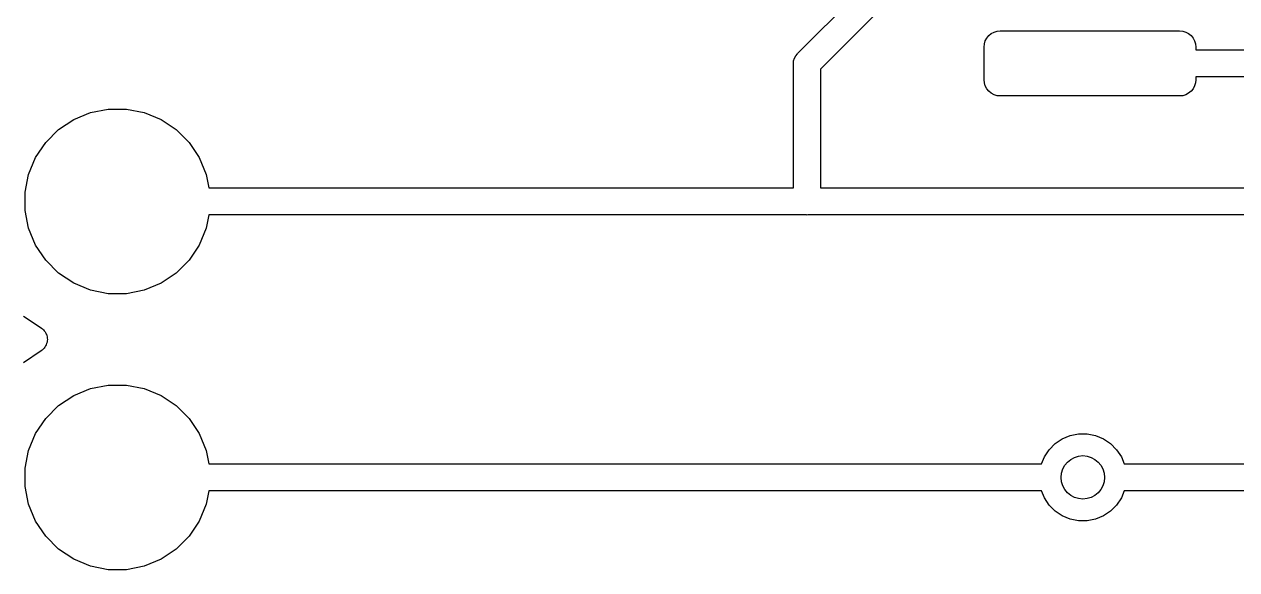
# Model space of a CAD drawing. Extents: x 4.65 to 8.46, y -5.31 to -3.29.
# Drawn here: x 4.8662 to 5.3058, y -4.4335 to -4.2358 of the extents above; entities that cross this region are included whole.
import ezdxf

# ---------------------------------------------------------------- set-up
doc = ezdxf.new("R2010")
doc.units = 0
doc.header["$MEASUREMENT"] = 0
doc.layers.add('BLACK', color=7, linetype='CONTINUOUS')

msp = doc.modelspace()

# ---------------------------------------------------------------- linework, layer by layer
at = {"layer": 'BLACK', "linetype": 'CONTINUOUS'}
for p, q in [((5.14669, -4.24635), (5.19635, -4.19669)), ((5.20204, -4.20492), (5.15492, -4.25204)), ((5.21462, -4.24183), (5.21517, -4.24081)), ((5.21517, -4.24081), (5.2159, -4.23992)), ((5.2159, -4.23992), (5.2168, -4.23918)), ((5.2168, -4.23918), (5.21782, -4.23864)), ((5.21782, -4.23864), (5.21893, -4.2383)), ((5.21893, -4.2383), (5.22008, -4.23819)), ((5.22008, -4.23819), (5.28504, -4.23819)), ((5.28504, -4.23819), (5.28619, -4.2383)), ((5.28619, -4.2383), (5.2873, -4.23864)), ((5.2873, -4.23864), (5.28832, -4.23918)), ((5.28832, -4.23918), (5.28922, -4.23992)), ((5.28922, -4.23992), (5.28995, -4.24081)), ((5.28995, -4.24081), (5.2905, -4.24183)), ((5.21417, -4.24409), (5.21429, -4.24294)), ((5.21417, -4.25591), (5.21417, -4.24409)), ((5.21429, -4.24294), (5.21462, -4.24183)), ((5.2905, -4.24183), (5.29083, -4.24294)), ((5.29083, -4.24294), (5.29094, -4.24409)), ((5.29094, -4.24409), (5.29094, -4.24508)), ((5.29094, -4.24508), (5.33499, -4.24508)), ((5.14506, -4.25), (5.14508, -4.24976)), ((5.14508, -4.25024), (5.14506, -4.25)), ((5.14508, -4.24976), (5.14515, -4.24904)), ((5.14508, -4.24976), (5.14508, -4.24976)), ((5.14508, -4.26393), (5.14508, -4.25024)), ((5.14515, -4.24904), (5.14543, -4.24811)), ((5.14543, -4.24811), (5.14589, -4.24725)), ((5.14589, -4.24725), (5.1465, -4.2465)), ((5.1465, -4.2465), (5.14669, -4.24635)), ((5.15492, -4.25204), (5.15492, -4.29508)), ((5.33499, -4.25492), (5.29094, -4.25492)), ((5.29094, -4.25492), (5.29094, -4.25591)), ((5.21429, -4.25706), (5.21417, -4.25591)), ((5.21462, -4.25817), (5.21429, -4.25706)), ((5.21517, -4.25919), (5.21462, -4.25817)), ((5.2159, -4.26008), (5.21517, -4.25919)), ((5.28995, -4.25919), (5.28922, -4.26008)), ((5.2905, -4.25817), (5.28995, -4.25919)), ((5.29083, -4.25706), (5.2905, -4.25817)), ((5.29094, -4.25591), (5.29083, -4.25706)), ((5.2168, -4.26082), (5.2159, -4.26008)), ((5.21782, -4.26136), (5.2168, -4.26082)), ((5.21893, -4.2617), (5.21782, -4.26136)), ((5.22008, -4.26181), (5.21893, -4.2617)), ((5.28504, -4.26181), (5.22008, -4.26181)), ((5.28619, -4.2617), (5.28504, -4.26181)), ((5.2873, -4.26136), (5.28619, -4.2617)), ((5.28832, -4.26082), (5.2873, -4.26136)), ((5.28922, -4.26008), (5.28832, -4.26082)), ((4.88415, -4.27034), (4.89024, -4.26782)), ((4.89024, -4.26782), (4.8967, -4.26654)), ((4.8967, -4.26654), (4.9033, -4.26654)), ((4.9033, -4.26654), (4.90976, -4.26782)), ((4.90976, -4.26782), (4.91585, -4.27034)), ((5.14508, -4.29508), (5.14508, -4.26393)), ((5.14508, -4.26393), (5.14508, -4.26393)), ((4.87867, -4.27401), (4.88415, -4.27034)), ((4.91585, -4.27034), (4.92133, -4.27401)), ((4.87401, -4.27867), (4.87867, -4.27401)), ((4.92133, -4.27401), (4.92599, -4.27867)), ((4.87034, -4.28415), (4.87401, -4.27867)), ((4.92599, -4.27867), (4.92966, -4.28415)), ((4.86782, -4.29024), (4.87034, -4.28415)), ((4.92966, -4.28415), (4.93218, -4.29024)), ((4.86654, -4.2967), (4.86782, -4.29024)), ((4.93218, -4.29024), (4.93314, -4.29508)), ((4.86654, -4.3033), (4.86654, -4.2967)), ((4.93314, -4.29508), (5.14508, -4.29508)), ((5.15492, -4.29508), (5.39976, -4.29508)), ((4.86782, -4.30976), (4.86654, -4.3033)), ((4.93314, -4.30492), (4.93218, -4.30976)), ((5.14976, -4.30492), (4.93314, -4.30492)), ((5.15, -4.30495), (5.14976, -4.30492)), ((5.15024, -4.30492), (5.15, -4.30495)), ((5.39796, -4.30492), (5.15024, -4.30492)), ((4.87034, -4.31585), (4.86782, -4.30976)), ((4.93218, -4.30976), (4.92966, -4.31585)), ((4.87401, -4.32133), (4.87034, -4.31585)), ((4.92966, -4.31585), (4.92599, -4.32133)), ((4.87867, -4.32599), (4.87401, -4.32133)), ((4.92599, -4.32133), (4.92133, -4.32599)), ((4.88415, -4.32966), (4.87867, -4.32599)), ((4.89024, -4.33218), (4.88415, -4.32966)), ((4.91585, -4.32966), (4.90976, -4.33218)), ((4.92133, -4.32599), (4.91585, -4.32966)), ((4.8967, -4.33346), (4.89024, -4.33218)), ((4.9033, -4.33346), (4.8967, -4.33346)), ((4.90976, -4.33218), (4.9033, -4.33346)), ((4.86592, -4.34153), (4.87237, -4.34584)), ((4.87237, -4.34584), (4.87241, -4.34587)), ((4.87241, -4.34587), (4.87241, -4.34587)), ((4.87241, -4.34587), (4.87241, -4.34587)), ((4.87241, -4.34587), (4.87243, -4.34588)), ((4.87243, -4.34588), (4.8728, -4.34619)), ((4.8728, -4.34619), (4.87316, -4.34649)), ((4.87316, -4.34649), (4.87317, -4.3465)), ((4.87317, -4.3465), (4.87318, -4.34651)), ((4.87318, -4.34651), (4.87348, -4.34688)), ((4.87348, -4.34688), (4.87377, -4.34725)), ((4.87377, -4.34725), (4.87378, -4.34726)), ((4.87378, -4.34726), (4.87379, -4.34727)), ((4.87379, -4.34727), (4.87401, -4.34769)), ((4.87401, -4.34769), (4.87423, -4.34811)), ((4.87435, -4.35147), (4.87421, -4.35193)), ((4.87423, -4.34811), (4.87423, -4.34813)), ((4.87423, -4.34813), (4.87424, -4.34814)), ((4.87424, -4.34814), (4.87437, -4.3486)), ((4.87449, -4.35102), (4.87435, -4.35147)), ((4.87437, -4.3486), (4.87451, -4.34905)), ((4.8745, -4.35099), (4.87449, -4.35101)), ((4.87449, -4.35101), (4.87449, -4.35102)), ((4.87455, -4.35052), (4.8745, -4.35099)), ((4.87451, -4.34905), (4.87451, -4.34906)), ((4.87451, -4.34906), (4.87451, -4.34908)), ((4.87451, -4.34908), (4.87455, -4.34955)), ((4.87455, -4.34955), (4.8746, -4.35002)), ((4.8746, -4.35005), (4.87455, -4.35052)), ((4.8746, -4.35002), (4.8746, -4.35003)), ((4.8746, -4.35003), (4.8746, -4.35005)), ((4.87237, -4.35416), (4.86592, -4.35847)), ((4.87274, -4.35385), (4.87237, -4.35416)), ((4.87311, -4.35356), (4.87274, -4.35385)), ((4.87312, -4.35355), (4.87311, -4.35356)), ((4.87313, -4.35354), (4.87312, -4.35355)), ((4.87343, -4.35317), (4.87313, -4.35354)), ((4.87373, -4.35281), (4.87343, -4.35317)), ((4.87374, -4.3528), (4.87373, -4.35281)), ((4.87375, -4.35279), (4.87374, -4.3528)), ((4.87398, -4.35236), (4.87375, -4.35279)), ((4.8742, -4.35195), (4.87398, -4.35236)), ((4.87421, -4.35193), (4.8742, -4.35194)), ((4.8742, -4.35194), (4.8742, -4.35195)), ((4.88415, -4.37034), (4.89024, -4.36782)), ((4.89024, -4.36782), (4.8967, -4.36654)), ((4.8967, -4.36654), (4.9033, -4.36654)), ((4.9033, -4.36654), (4.90976, -4.36782)), ((4.90976, -4.36782), (4.91585, -4.37034)), ((4.87867, -4.37401), (4.88415, -4.37034)), ((4.91585, -4.37034), (4.92133, -4.37401)), ((4.87401, -4.37867), (4.87867, -4.37401)), ((4.92133, -4.37401), (4.92599, -4.37867)), ((4.87034, -4.38415), (4.87401, -4.37867)), ((4.92599, -4.37867), (4.92966, -4.38415)), ((4.86782, -4.39024), (4.87034, -4.38415)), ((4.92966, -4.38415), (4.93218, -4.39024)), ((5.23996, -4.38777), (5.24254, -4.38604)), ((5.24254, -4.38604), (5.24541, -4.38486)), ((5.24541, -4.38486), (5.24845, -4.38425)), ((5.24845, -4.38425), (5.25155, -4.38425)), ((5.25155, -4.38425), (5.25459, -4.38486)), ((5.25459, -4.38486), (5.25746, -4.38604)), ((5.25746, -4.38604), (5.26004, -4.38777)), ((4.86654, -4.3967), (4.86782, -4.39024)), ((4.93218, -4.39024), (4.93314, -4.39508)), ((5.23604, -4.39254), (5.23777, -4.38996)), ((5.23777, -4.38996), (5.23996, -4.38777)), ((5.26004, -4.38777), (5.26223, -4.38996)), ((5.26223, -4.38996), (5.26396, -4.39254)), ((4.93314, -4.39508), (5.23499, -4.39508)), ((5.23499, -4.39508), (5.23604, -4.39254)), ((5.26396, -4.39254), (5.26501, -4.39508)), ((5.26501, -4.39508), (5.49021, -4.39508)), ((4.86654, -4.4033), (4.86654, -4.3967)), ((4.86782, -4.40976), (4.86654, -4.4033)), ((4.93314, -4.40492), (4.93218, -4.40976)), ((5.23499, -4.40492), (4.93314, -4.40492)), ((5.23604, -4.40746), (5.23499, -4.40492)), ((5.23777, -4.41004), (5.23604, -4.40746)), ((5.26396, -4.40746), (5.26223, -4.41004)), ((5.26501, -4.40492), (5.26396, -4.40746)), ((5.492, -4.40492), (5.26501, -4.40492)), ((4.87034, -4.41585), (4.86782, -4.40976)), ((4.93218, -4.40976), (4.92966, -4.41585)), ((5.23996, -4.41223), (5.23777, -4.41004)), ((5.24254, -4.41396), (5.23996, -4.41223)), ((5.26004, -4.41223), (5.25746, -4.41396)), ((5.26223, -4.41004), (5.26004, -4.41223)), ((4.87401, -4.42133), (4.87034, -4.41585)), ((4.92966, -4.41585), (4.92599, -4.42133)), ((5.24541, -4.41514), (5.24254, -4.41396)), ((5.24845, -4.41575), (5.24541, -4.41514)), ((5.25155, -4.41575), (5.24845, -4.41575)), ((5.25459, -4.41514), (5.25155, -4.41575)), ((5.25746, -4.41396), (5.25459, -4.41514)), ((4.87867, -4.42599), (4.87401, -4.42133)), ((4.92599, -4.42133), (4.92133, -4.42599)), ((4.88415, -4.42966), (4.87867, -4.42599)), ((4.92133, -4.42599), (4.91585, -4.42966)), ((4.89024, -4.43218), (4.88415, -4.42966)), ((4.91585, -4.42966), (4.90976, -4.43218)), ((4.8967, -4.43346), (4.89024, -4.43218)), ((4.9033, -4.43346), (4.8967, -4.43346)), ((4.90976, -4.43218), (4.9033, -4.43346))]:
    msp.add_line(p, q, dxfattribs=at)
at = {"layer": 'BLACK'}
msp.add_circle((5.25, -4.4), 0.00787, dxfattribs=at)

doc.saveas('drawing.dxf')
